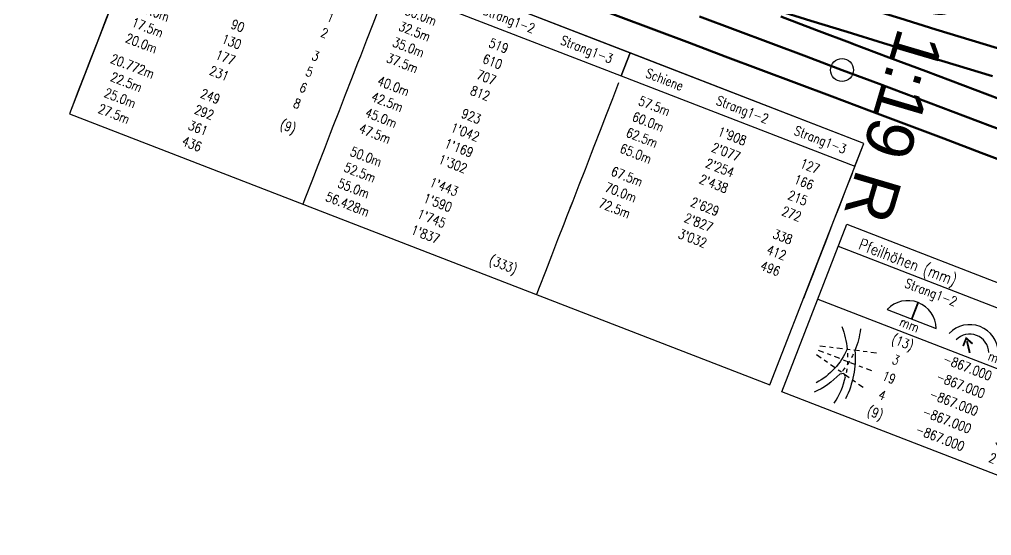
# Model space of a CAD drawing. Header units: millimetres. Extents: x 2688706 to 2690835, y 1254387 to 1255241.
# Drawn here: x 2689253.03 to 2689278.64, y 1254911.95 to 1254925.55 of the extents above; entities that cross this region are included whole.
import ezdxf
from ezdxf.enums import TextEntityAlignment as Align

# ---------------------------------------------------------------- set-up
doc = ezdxf.new("R2010")
doc.units = ezdxf.units.MM
doc.linetypes.add('STRICHPUNKT', pattern=[1, 0.5, -0.25, 0, -0.25])
for name, color, linetype in [('BS-TR-B-Gleisstrang-LinieGeometrie', 7, 'Continuous'), ('BS-TR-B-Weiche-Kurzbezeichnung', 7, 'Continuous'), ('BS-TR-B-Weiche-PunktGeometrie', 7, 'Continuous'), ('BS-TR-N-Gleisstrang-LinieGeometrie', 7, 'Continuous'), ('D-TB-0014-_____', 7, 'Continuous'), ('T-HZ-0014-_____', 7, 'Continuous')]:
    doc.layers.add(name, color=color, linetype=linetype)
doc.styles.add('R8', font='simplex.shx', dxfattribs={"width": 0.8})
doc.styles.get("Standard").update_dxf_attribs({"font": 'arial.ttf'})
doc.styles.add('Style-Arial', font='arial.ttf')

# ---------------------------------------------------------------- blocks, each defined once
blk = doc.blocks.new('WeiVlpAbstZeile')
for points in [[(0, 0), (0, -0.45)], [(6.6, 1.110223024625157e-16), (6.6, -0.4499999999999999)]]:
    blk.add_lwpolyline(points)
at = {"style": 'R8', "width": 0.8}
for tag, p in [('ATTR1', (1.1, -0.35)), ('ATTR2', (3.3, -0.35)), ('ATTR3', (5.5, -0.35))]:
    blk.add_attdef(tag, text='', height=0.25, dxfattribs=at).set_placement(p, align=Align.CENTER)
blk = doc.blocks.new('WeiVlpAbstLeer')
for points in [[(0, 0), (0, -0.2)], [(6.6, 1.110223024625157e-16), (6.6, -0.1999999999999999)]]:
    blk.add_lwpolyline(points)
blk.add_attdef('ATTR1', text='', height=0.1).set_placement((1.1, -0.15), align=Align.CENTER)
blk = doc.blocks.new('WeiVlpHzPfHoe')
at = {"color": 0, "flags": 128}
blk.add_lwpolyline([(0, 4.75), (10.5, 4.75), (10.5, 0), (0, 0)], close=True, dxfattribs=at)
for points in [[(0, 4.125), (10.5, 4.125)], [(6, 3.037012574273818), (6, 3.5)], [(1.807090350616535, 3.037012574273817), (3.192909649383465, 3.037012574273818)], [(5.307090350616535, 3.037012574273817), (6.692909649383465, 3.037012574273818)], [(8.807090350616535, 3.037012574273817), (10.19290964938346, 3.037012574273818)], [(0, 2.625), (10.5, 2.625)]]:
    blk.add_lwpolyline(points, dxfattribs=at)
at = {"color": 6, "const_width": 0.05, "flags": 128}
for points in [[(2.5, 3.037012574273818), (2.5, 3.5)], [(9.5, 3.037012574273818), (9.5, 3.5)], [(4.020129247741982, 2.856765502952209), (4.022004965575411, 3.078661321541994), (4.230503801395625, 3.002704043506002)], [(7.520129247741982, 2.856765502952209), (7.522004965575411, 3.078661321541994), (7.730503801395626, 3.002704043506002)], [(4.068317765962656, 3.011900103614604), (4.25, 2.75)], [(7.568317765962657, 3.011900103614604), (7.75, 2.75)]]:
    blk.add_lwpolyline(points, dxfattribs=at)
for points in [[(6, 3.5, 0.3033466836073422), (5.307090350616535, 3.037012574273817)], [(6.34049287480466, 3.418254893141276, 0.05897308597087272), (6.175084022891929, 3.479277440298257)], [(6.60676274578121, 3.190838939219355, 0.05897308597087263), (6.487086036247637, 3.320304474200023)]]:
    blk.add_lwpolyline(points, format="xyb", dxfattribs=at)
at = {"color": 6, "flags": 128}
for points in [[(0.8502239918037731, 2.18028771003253, -0.0692758960789221), (1.202879824827046, 1.672423928417298, -0.1647218035189029), (0.7623133654820696, 0.5518360280462504)], [(1.334838188259141, 2.298112538061559, -0.07095954338903301), (1.404518120160539, 1.715677878177598, -0.1353259088249071), (1.634500919049627, 0.4381247944243519)], [(1.400326773192603, 0.2165394458188814, 0.08570773043809636), (1.421709867840611, 0.9792598706746427), (1.34799545871255, 1.038001135321863), (1.254665049319663, 0.9866948460528544, -0.1007783980448205), (0.797833684721013, 0.2950893311715674)]]:
    blk.add_lwpolyline(points, format="xyb", dxfattribs=at)
at = {"color": 0, "linetype": 'STRICHPUNKT', "ltscale": 0.3, "flags": 128}
for points in [[(0.5, 1.5), (2, 1.875)], [(0.5, 1.375), (2, 1.375)], [(0.5, 1.25), (2, 0.875)]]:
    blk.add_lwpolyline(points, dxfattribs=at)
at = {"color": 0, "flags": 128}
for points in [[(1.24780686834943, 1.578305293962687, -0.01163091488347914), (1.288308337173645, 1.482199167132274, -0.01163091488347914)], [(1.399352909082856, 1.608919446568276, -0.01286702574680979), (1.388702611358578, 1.5025680794706, -0.01286702574680979)], [(1.32429659157228, 1.384313508649521, -0.01163091488347909), (1.355693757806499, 1.28486012990489)], [(1.372595429920927, 1.39690540473967, -0.01286702574680956), (1.351074018015307, 1.292211226512088)], [(1.324195366249726, 1.188762784259803, -0.01286702574680952), (1.292030651678614, 1.086834018635379)], [(1.382431896634341, 1.184054234624475, -0.01163091488347934), (1.404453150322087, 1.082113953198129)]]:
    blk.add_lwpolyline(points, format="xyb", dxfattribs=at)
at = {"color": 0}
for centre, radius in [((2.5, 2.75), 0.75), ((4.25, 2.75), 0.75), ((7.75, 2.75), 0.75), ((9.5, 2.75), 0.75), ((4.25, 2.75), 0.5), ((7.75, 2.75), 0.5)]:
    blk.add_arc(centre, radius, 22.5, 157.5, dxfattribs=at)
at = {"color": 0, "style": 'R8', "width": 0.8}
for p in [(2.5, 2.75), (9.5, 2.75)]:
    blk.add_text('mm', height=0.25, dxfattribs=at).set_placement(p, align=Align.CENTER)
for s, p in [('m', (5, 2.75)), ('mm', (6.5, 2.75)), ('m', (8.5, 2.75))]:
    blk.add_text(s, height=0.25, dxfattribs=at).set_placement(p, align=Align.RIGHT)
for tag, p, height in [('WVP_HZPH_T1', (0.5, 4.25), 0.3), ('WVP_HZPH_S1', (2, 3.75), 0.25)]:
    blk.add_attdef(tag, p, '', height=height, dxfattribs=at)
for tag, height, p in [('WVP_HZPH_T2', 0.3, (10, 4.25)), ('WVP_HZPH_S2', 0.25, (10, 3.75)), ('WVP_HZPH_B1', 0.25, (5, 2.25)), ('WVP_HZPH_C1', 0.25, (6.5, 2.25)), ('WVP_HZPH_D1', 0.25, (8.5, 2.25)), ('WVP_HZPH_B2', 0.25, (5, 1.75)), ('WVP_HZPH_C2', 0.25, (6.5, 1.75)), ('WVP_HZPH_D2', 0.25, (8.5, 1.75)), ('WVP_HZPH_B3', 0.25, (5, 1.25)), ('WVP_HZPH_C3', 0.25, (6.5, 1.25)), ('WVP_HZPH_D3', 0.25, (8.5, 1.25)), ('WVP_HZPH_B4', 0.25, (5, 0.75)), ('WVP_HZPH_C4', 0.25, (6.5, 0.75)), ('WVP_HZPH_D4', 0.25, (8.5, 0.75)), ('WVP_HZPH_B5', 0.25, (5, 0.25)), ('WVP_HZPH_C5', 0.25, (6.5, 0.25)), ('WVP_HZPH_D5', 0.25, (8.5, 0.25))]:
    blk.add_attdef(tag, text='', height=height, dxfattribs=at).set_placement(p, align=Align.RIGHT)
for tag, p in [('WVP_HZPH_A1', (2.5, 2.25)), ('WVP_HZPH_E1', (9.5, 2.25)), ('WVP_HZPH_A2', (2.5, 1.75)), ('WVP_HZPH_E2', (9.5, 1.75)), ('WVP_HZPH_A3', (2.5, 1.25)), ('WVP_HZPH_E3', (9.5, 1.25)), ('WVP_HZPH_A4', (2.5, 0.75)), ('WVP_HZPH_E4', (9.5, 0.75)), ('WVP_HZPH_A5', (2.5, 0.25)), ('WVP_HZPH_E5', (9.5, 0.25))]:
    blk.add_attdef(tag, text='', height=0.25, dxfattribs=at).set_placement(p, align=Align.CENTER)
blk = doc.blocks.new('WeiVlpAbstSub')
blk.add_lwpolyline([(6.6, 1.110223024625157e-16), (-3.979970649922726e-17, 1.110223024625157e-16), (-3.979970649922726e-17, -0.6499999999999999), (6.6, -0.6499999999999999)], close=True)
at = {"style": 'R8', "width": 0.8}
for tag, p in [('ATTR1', (1.1, -0.45)), ('ATTR2', (3.3, -0.45)), ('ATTR3', (5.5, -0.45))]:
    blk.add_attdef(tag, text='', height=0.25, dxfattribs=at).set_placement(p, align=Align.CENTER)
blk = doc.blocks.new('Weiche-14')
at = {"layer": 'D-TB-0014-_____', "flags": 128}
blk.add_lwpolyline([(401.3456509446838, 7.905393207827885), (401.3456509446838, 1.055393207827886), (421.1456509446839, 1.055393207827886), (421.1456509446839, 7.905393207827885)], close=True, dxfattribs=at)
at = {"layer": 'D-TB-0014-_____'}
for name, p, values in [('WeiVlpAbstSub', (407.9456509446838, 7.905393207827885), {'ATTR1': 'Schiene', 'ATTR2': 'Strang1-2', 'ATTR3': 'Strang1-3'}), ('WeiVlpAbstSub', (414.5456509446839, 7.905393207827885), {'ATTR1': 'Schiene', 'ATTR2': 'Strang1-2', 'ATTR3': 'Strang1-3'}), ('WeiVlpAbstZeile', (407.9456509446838, 7.05539320782789), {'ATTR1': '30.0m', 'ATTR2': '519'}), ('WeiVlpAbstZeile', (414.5456509446839, 7.05539320782789), {'ATTR1': '57.5m', 'ATTR2': "1'908", 'ATTR3': '127'}), ('WeiVlpAbstZeile', (401.3456509446838, 6.605393207827888), {'ATTR1': '5.0m', 'ATTR2': '14', 'ATTR3': '1'}), ('WeiVlpAbstZeile', (407.9456509446838, 6.605393207827888), {'ATTR1': '32.5m', 'ATTR2': '610'}), ('WeiVlpAbstZeile', (414.5456509446839, 6.605393207827888), {'ATTR1': '60.0m', 'ATTR2': "2'077", 'ATTR3': '166'}), ('WeiVlpAbstZeile', (401.3456509446838, 6.155393207827892), {'ATTR1': '7.5m', 'ATTR2': '32', 'ATTR3': '1'}), ('WeiVlpAbstZeile', (407.9456509446838, 6.155393207827885), {'ATTR1': '35.0m', 'ATTR2': '707'}), ('WeiVlpAbstZeile', (414.5456509446839, 6.155393207827885), {'ATTR1': '62.5m', 'ATTR2': "2'254", 'ATTR3': '215'}), ('WeiVlpAbstZeile', (401.3456509446838, 5.705393207827889), {'ATTR1': '10.0m', 'ATTR2': '58', 'ATTR3': '2'}), ('WeiVlpAbstZeile', (407.9456509446838, 5.705393207827889), {'ATTR1': '37.5m', 'ATTR2': '812'}), ('WeiVlpAbstZeile', (414.5456509446839, 5.705393207827882), {'ATTR1': '65.0m', 'ATTR2': "2'438", 'ATTR3': '272'}), ('WeiVlpAbstZeile', (401.3456509446838, 5.05539320782789), {'ATTR1': '12.5m', 'ATTR2': '90', 'ATTR3': '3'}), ('WeiVlpAbstZeile', (407.9456509446838, 5.05539320782789), {'ATTR1': '40.0m', 'ATTR2': '923'}), ('WeiVlpAbstZeile', (414.5456509446839, 5.05539320782789), {'ATTR1': '67.5m', 'ATTR2': "2'629", 'ATTR3': '338'}), ('WeiVlpAbstZeile', (401.3456509446838, 4.605393207827895), {'ATTR1': '15.0m', 'ATTR2': '130', 'ATTR3': '5'}), ('WeiVlpAbstZeile', (407.9456509446838, 4.605393207827888), {'ATTR1': '42.5m', 'ATTR2': "1'042"}), ('WeiVlpAbstZeile', (414.5456509446839, 4.605393207827888), {'ATTR1': '70.0m', 'ATTR2': "2'827", 'ATTR3': '412'}), ('WeiVlpAbstZeile', (401.3456509446838, 4.155393207827892), {'ATTR1': '17.5m', 'ATTR2': '177', 'ATTR3': '6'}), ('WeiVlpAbstZeile', (407.9456509446838, 4.155393207827885), {'ATTR1': '45.0m', 'ATTR2': "1'169"}), ('WeiVlpAbstZeile', (414.5456509446839, 4.155393207827885), {'ATTR1': '72.5m', 'ATTR2': "3'032", 'ATTR3': '496'}), ('WeiVlpAbstZeile', (401.3456509446838, 3.705393207827896), {'ATTR1': '20.0m', 'ATTR2': '231', 'ATTR3': '8'}), ('WeiVlpAbstZeile', (407.9456509446838, 3.705393207827889), {'ATTR1': '47.5m', 'ATTR2': "1'302"}), ('WeiVlpAbstZeile', (401.3456509446838, 3.055393207827898), {'ATTR1': '20.772m', 'ATTR2': '249', 'ATTR3': '(9)'}), ('WeiVlpAbstZeile', (407.9456509446838, 3.055393207827887), {'ATTR1': '50.0m', 'ATTR2': "1'443"}), ('WeiVlpAbstZeile', (401.3456509446838, 2.605393207827895), {'ATTR1': '22.5m', 'ATTR2': '292'}), ('WeiVlpAbstZeile', (407.9456509446838, 2.605393207827888), {'ATTR1': '52.5m', 'ATTR2': "1'590"}), ('WeiVlpAbstZeile', (401.3456509446838, 2.155393207827895), {'ATTR1': '25.0m', 'ATTR2': '361'}), ('WeiVlpAbstZeile', (407.9456509446838, 2.155393207827888), {'ATTR1': '55.0m', 'ATTR2': "1'745"}), ('WeiVlpAbstZeile', (401.3456509446838, 1.705393207827896), {'ATTR1': '27.5m', 'ATTR2': '436'}), ('WeiVlpAbstZeile', (407.9456509446838, 1.705393207827886), {'ATTR1': '56.428m', 'ATTR2': "1'837", 'ATTR3': '(333)'})]:
    blk.add_blockref(name, p, dxfattribs=at).add_auto_attribs(values)
for p in [(401.3456509446838, 5.255393207827893), (407.9456509446838, 5.255393207827886), (414.5456509446839, 5.255393207827886), (414.5456509446839, 3.705393207827882), (401.3456509446838, 3.255393207827893), (407.9456509446838, 3.255393207827886), (401.3456509446838, 1.255393207827897), (407.9456509446838, 1.255393207827886)]:
    blk.add_blockref('WeiVlpAbstLeer', p, dxfattribs=at)
at = {"layer": 'T-HZ-0014-_____'}
blk.add_blockref('WeiVlpHzPfHoe', (421.5, 1), dxfattribs=at).add_auto_attribs({'WVP_HZPH_T1': 'Pfeilhöhen (mm)', 'WVP_HZPH_T2': 'Herz W 14', 'WVP_HZPH_S1': 'Strang1-2', 'WVP_HZPH_S2': 'Strang1-3', 'WVP_HZPH_A1': '(13)', 'WVP_HZPH_A2': '3', 'WVP_HZPH_A3': '19', 'WVP_HZPH_A4': '4', 'WVP_HZPH_A5': '(9)', 'WVP_HZPH_B1': '-867.000', 'WVP_HZPH_B2': '-867.000', 'WVP_HZPH_B3': '-867.000', 'WVP_HZPH_B4': '-867.000', 'WVP_HZPH_B5': '-867.000', 'WVP_HZPH_C1': "2'444", 'WVP_HZPH_C2': "4'887", 'WVP_HZPH_C3': "5'762", 'WVP_HZPH_C4': "5'342", 'WVP_HZPH_C5': "2'671", 'WVP_HZPH_D1': "23'645.455", 'WVP_HZPH_D2': '867.000', 'WVP_HZPH_D3': '867.000', 'WVP_HZPH_D4': '867.000', 'WVP_HZPH_D5': '867.000', 'WVP_HZPH_E1': '(12)', 'WVP_HZPH_E2': '2', 'WVP_HZPH_E3': '18', 'WVP_HZPH_E4': '4', 'WVP_HZPH_E5': '(10)'})

msp = doc.modelspace()

# ---------------------------------------------------------------- linework, layer by layer
at = {"layer": 'BS-TR-B-Gleisstrang-LinieGeometrie', "lineweight": 50}
for points in [[(2689275.26782487, 1254925.86900111, 454.572238479841), (2689276.22312793, 1254925.57664309, 454.579152882898), (2689277.17875493, 1254925.28534568, 454.586067285954), (2689278.13470469, 1254924.99510923, 454.592981689011), (2689279.09097604, 1254924.70593411, 454.599896092068)], [(2689270.94652374, 1254925.62745591, 454.656995686891), (2689271.88567304, 1254925.2740991, 454.66829979001), (2689272.82482234, 1254924.92074229, 454.679686438663), (2689273.76397164, 1254924.56738548, 454.691155633083), (2689274.70312095, 1254924.21402867, 454.702707373502)], [(2689274.70311217, 1254924.21400918, 454.70271), (2689275.67836215, 1254923.84716578, 454.714793426588), (2689276.65361213, 1254923.48032237, 454.726965861967), (2689277.62886211, 1254923.11347896, 454.739227306403), (2689278.60411209, 1254922.74663556, 454.7515777601629), (2689279.57936207, 1254922.37979215, 454.7640172235201), (2689280.55461205, 1254922.01294874, 454.776545696746), (2689281.52986203, 1254921.64610534, 454.789163180115), (2689282.50511201, 1254921.27926193, 454.801869673902), (2689282.5051, 1254921.27923, 454.80187), (2689283.47659605, 1254920.91494949, 454.814602870335), (2689284.44884592, 1254920.5526857, 454.827204100322), (2689285.42184544, 1254920.19244021, 454.839576236873), (2689286.3955904, 1254919.83421456, 454.851719281798), (2689287.37007661, 1254919.47801029, 454.863633236871), (2689288.34529989, 1254919.12382894, 454.875318103836), (2689289.32125602, 1254918.77167203, 454.8867738844), (2689290.29794081, 1254918.42154108, 454.89800058024), (2689291.27535006, 1254918.0734376, 454.908998192997), (2689292.25347954, 1254917.72736308, 454.919766724279), (2689293.23232506, 1254917.38331901, 454.93030617566), (2689294.2118824, 1254917.04130689, 454.940616548683)]]:
    msp.add_polyline3d(points, dxfattribs=at)
at = {"layer": 'BS-TR-B-Weiche-PunktGeometrie', "lineweight": 25}
msp.add_circle((2689274.70312, 1254924.21403, 454.702710026786), 0.3, dxfattribs=at)
at = {"layer": 'BS-TR-N-Gleisstrang-LinieGeometrie', "color": 1, "lineweight": 50, "true_color": 0xff0000}
for points in [[(2689252.83931132, 1254931.64123725, 454.513777961736), (2689253.77846062, 1254931.28788044, 454.523494560869), (2689254.71760992, 1254930.93452363, 454.5333113853201), (2689255.65675923, 1254930.58116682, 454.543210886967), (2689256.59590853, 1254930.22781001, 454.553193066008), (2689257.53505783, 1254929.8744532, 454.56325792265), (2689258.47420713, 1254929.52109639, 454.573405457095), (2689259.41335644, 1254929.16773958, 454.583635669551), (2689260.35250574, 1254928.81438277, 454.5939485602279), (2689261.29165504, 1254928.46102596, 454.604344129332), (2689262.23080434, 1254928.10766915, 454.614822377079), (2689263.16995365, 1254927.75431234, 454.625383303679), (2689264.10910295, 1254927.40095553, 454.636026909349), (2689265.04825225, 1254927.04759872, 454.6467531943049), (2689265.98740156, 1254926.69424192, 454.657562158765), (2689266.92655086, 1254926.34088511, 454.668453802951), (2689267.86570016, 1254925.9875283, 454.679428127082), (2689268.80484946, 1254925.63417149, 454.6904851313849), (2689269.74399877, 1254925.28081468, 454.701624816082), (2689270.68314807, 1254924.92745787, 454.712847181401), (2689271.62229737, 1254924.57410106, 454.724152227572), (2689272.56144667, 1254924.22074425, 454.735539954823), (2689273.50059598, 1254923.86738744, 454.747010363387), (2689274.43974528, 1254923.51403063, 454.758563453498)], [(2689272.92580343, 1254925.80769074, 454.61271046383), (2689273.88222196, 1254925.51240454, 454.619632236515), (2689274.83896802, 1254925.2181813, 454.6265540092), (2689275.79604044, 1254924.9250214, 454.633475781884), (2689276.75343802, 1254924.63292519, 454.640397554569), (2689277.7111596, 1254924.34189303, 454.647319327254), (2689278.66920399, 1254924.05192528, 454.654241099939)], [(2689273.08819801, 1254925.62074033, 454.623852597409), (2689274.02734731, 1254925.26738352, 454.635323005973), (2689274.96649661, 1254924.91402671, 454.646876096084)], [(2689274.96642508, 1254924.91403083, 454.646866321293), (2689275.94117925, 1254924.54733676, 454.658910691976), (2689276.91593749, 1254924.18065348, 454.671080767193), (2689277.89069979, 1254923.813981, 454.6833765474749), (2689278.86546615, 1254923.44731932, 454.695798033363)], [(2689274.43979492, 1254923.51398917, 454.758553678707), (2689275.422516, 1254923.14430632, 454.770768185264), (2689276.4052412, 1254922.77463445, 454.783045952356), (2689277.38797054, 1254922.40497355, 454.795386980113), (2689278.370704, 1254922.03532363, 454.8077912686711), (2689279.35344159, 1254921.66568469, 454.820258818164)]]:
    msp.add_polyline3d(points, dxfattribs=at)

# ---------------------------------------------------------------- block references
at = {"extrusion": (0.01856783197081398, 0.078322802670633, 0.9967551224838128), "rotation": 172.1538819283246}
msp.add_blockref('Weiche-14', (-2326851.235015703, -1835463.384711666, 148676.4978498291), dxfattribs=at)

# ---------------------------------------------------------------- texts
at = {"layer": 'BS-TR-B-Weiche-Kurzbezeichnung', "lineweight": 50, "style": 'Style-Arial'}
msp.add_text('BSD 14 EW VI 900 1:19 R', height=1.25, rotation=253.533875822335, dxfattribs=at).set_placement((2689280.54373597, 1254940.07348703, 454.261855773672))

doc.saveas('drawing.dxf')
